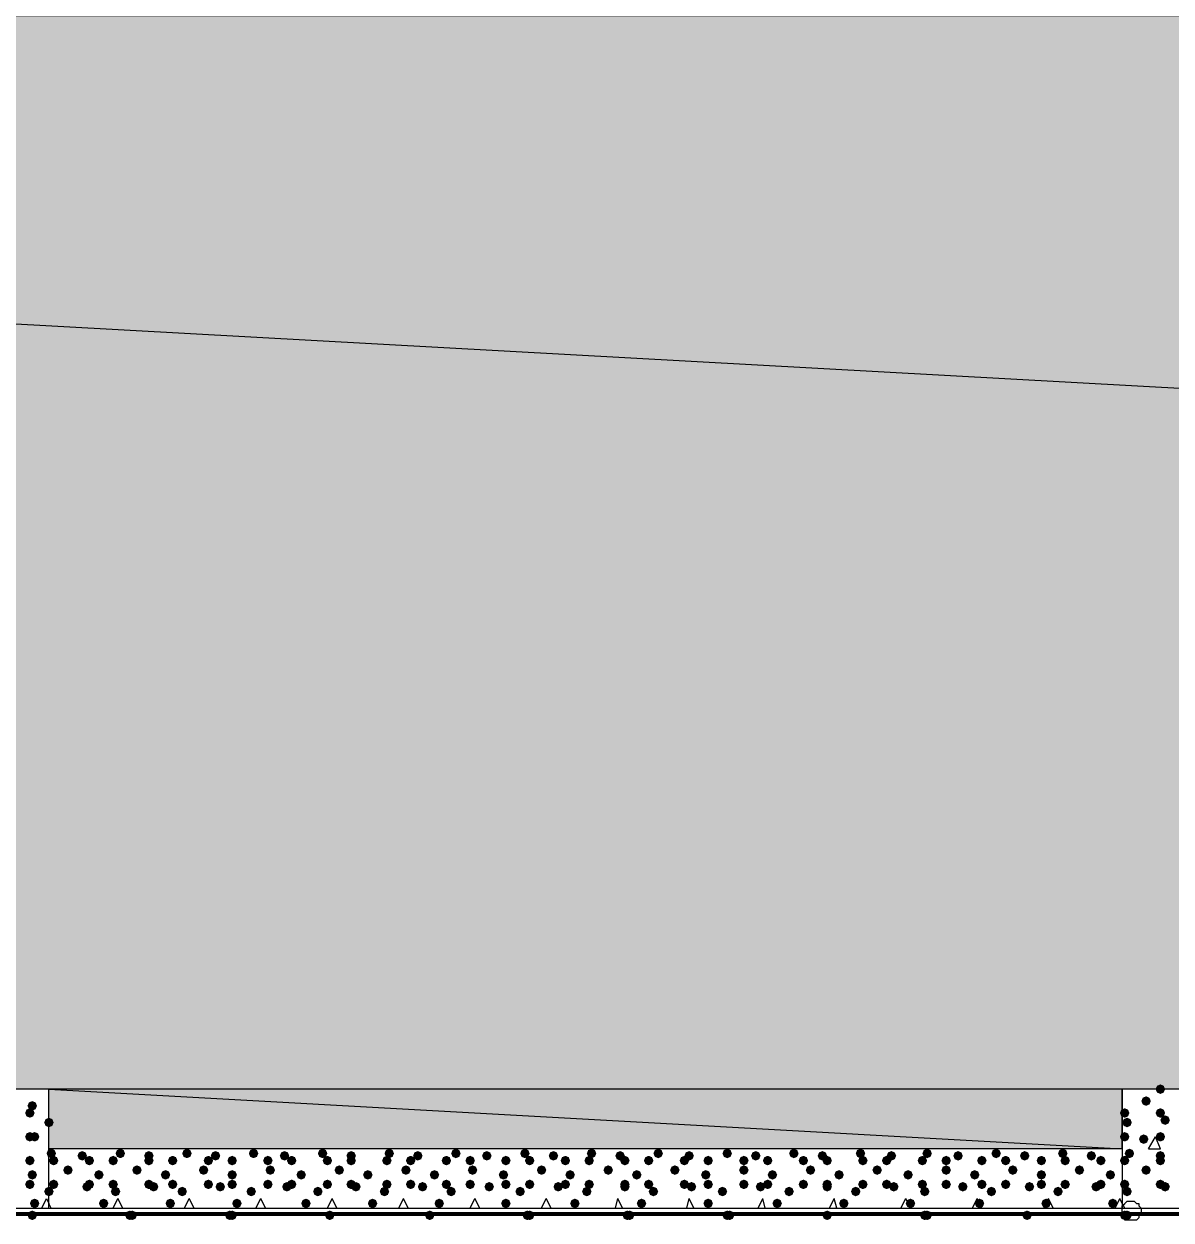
# Model space of a CAD drawing. Header units: millimetres. Extents: x 0 to 420, y 0 to 297.
# Drawn here: x 139.21 to 159.62, y 84.33 to 105.6 of the extents above; entities that cross this region are included whole.
import ezdxf

# ---------------------------------------------------------------- set-up
doc = ezdxf.new("R2010")
doc.units = ezdxf.units.MM
doc.layers.get('0').update_dxf_attribs({"linetype": 'CONTINUOUS'})

msp = doc.modelspace()

# ---------------------------------------------------------------- hatches: boundary and pattern name
at = {"true_color": 0x000008}
h = msp.add_hatch(color=0, dxfattribs=at)
h.paths.add_polyline_path([(385.826, 105.748667), (39.708667, 105.748667), (385.826, 86.656333)], flags=0)
h.paths.add_polyline_path([(39.708667, 105.748667), (385.826, 86.656333), (39.708667, 86.656333)], flags=0)
h = msp.add_hatch(color=0, dxfattribs=at)
h.paths.add_polyline_path([(158.75, 86.656333), (139.657667, 86.656333), (158.75, 85.598)], flags=0)
h.paths.add_polyline_path([(139.657667, 86.656333), (158.75, 85.598), (139.657667, 85.598)], flags=0)
at = {"true_color": 0x000007}
for points in [[(159.512, 86.656333), (159.487129, 86.596537), (159.427333, 86.571667), (159.367538, 86.596537), (159.342667, 86.656333), (159.367537, 86.716129), (159.427333, 86.741), (159.487129, 86.716129)], [(139.446, 86.36), (139.421129, 86.300204), (139.361333, 86.275333), (139.301537, 86.300204), (139.276667, 86.36), (139.301537, 86.419796), (139.361333, 86.444667), (139.421129, 86.419796)], [(159.258, 86.444667), (159.233129, 86.384871), (159.173333, 86.36), (159.113538, 86.384871), (159.088667, 86.444667), (159.113537, 86.504462), (159.173333, 86.529333), (159.233129, 86.504463)], [(139.403667, 86.233), (139.378796, 86.173204), (139.319, 86.148333), (139.259204, 86.173204), (139.234333, 86.233), (139.259204, 86.292796), (139.319, 86.317667), (139.378796, 86.292796)], [(158.877, 86.233), (158.852129, 86.173204), (158.792333, 86.148333), (158.732538, 86.173204), (158.707667, 86.233), (158.732537, 86.292796), (158.792333, 86.317667), (158.852129, 86.292796)], [(159.512, 86.233), (159.487129, 86.173204), (159.427333, 86.148333), (159.367538, 86.173204), (159.342667, 86.233), (159.367537, 86.292796), (159.427333, 86.317667), (159.487129, 86.292796)], [(159.596667, 86.106), (159.571796, 86.046204), (159.512, 86.021333), (159.452204, 86.046204), (159.427333, 86.106), (159.452204, 86.165796), (159.512, 86.190667), (159.571796, 86.165796)], [(139.742333, 86.063667), (139.717463, 86.003871), (139.657667, 85.979), (139.597871, 86.003871), (139.573, 86.063667), (139.597871, 86.123462), (139.657667, 86.148333), (139.717462, 86.123463)], [(158.919333, 86.063667), (158.894463, 86.003871), (158.834667, 85.979), (158.774871, 86.003871), (158.75, 86.063667), (158.774871, 86.123462), (158.834667, 86.148333), (158.894462, 86.123463)], [(139.403667, 85.809667), (139.378796, 85.749871), (139.319, 85.725), (139.259204, 85.749871), (139.234333, 85.809667), (139.259204, 85.869462), (139.319, 85.894333), (139.378796, 85.869463)], [(139.488333, 85.809667), (139.463463, 85.749871), (139.403667, 85.725), (139.343871, 85.749871), (139.319, 85.809667), (139.343871, 85.869462), (139.403667, 85.894333), (139.463462, 85.869463)], [(158.877, 85.809667), (158.852129, 85.749871), (158.792333, 85.725), (158.732538, 85.749871), (158.707667, 85.809667), (158.732537, 85.869462), (158.792333, 85.894333), (158.852129, 85.869463)], [(159.215667, 85.767333), (159.190796, 85.707538), (159.131, 85.682667), (159.071204, 85.707538), (159.046333, 85.767333), (159.071204, 85.827129), (159.131, 85.852), (159.190796, 85.827129)], [(159.512, 85.809667), (159.487129, 85.749871), (159.427333, 85.725), (159.367538, 85.749871), (159.342667, 85.809667), (159.367537, 85.869462), (159.427333, 85.894333), (159.487129, 85.869463)], [(158.961667, 85.513333), (158.936796, 85.453537), (158.877, 85.428667), (158.817204, 85.453537), (158.792333, 85.513333), (158.817204, 85.573129), (158.877, 85.598), (158.936796, 85.573129)], [(159.512, 85.471), (159.487129, 85.411204), (159.427333, 85.386333), (159.367538, 85.411204), (159.342667, 85.471), (159.367537, 85.530796), (159.427333, 85.555667), (159.487129, 85.530796)], [(139.403667, 85.386333), (139.378796, 85.326537), (139.319, 85.301667), (139.259204, 85.326537), (139.234333, 85.386333), (139.259204, 85.446129), (139.319, 85.471), (139.378796, 85.446129)], [(158.877, 85.386333), (158.852129, 85.326537), (158.792333, 85.301667), (158.732538, 85.326537), (158.707667, 85.386333), (158.732537, 85.446129), (158.792333, 85.471), (158.852129, 85.446129)], [(159.512, 85.386333), (159.487129, 85.326537), (159.427333, 85.301667), (159.367538, 85.326537), (159.342667, 85.386333), (159.367537, 85.446129), (159.427333, 85.471), (159.487129, 85.446129)], [(139.446, 85.132333), (139.421129, 85.072538), (139.361333, 85.047667), (139.301537, 85.072538), (139.276667, 85.132333), (139.301537, 85.192129), (139.361333, 85.217), (139.421129, 85.192129)], [(159.258, 85.217), (159.233129, 85.157204), (159.173333, 85.132333), (159.113538, 85.157204), (159.088667, 85.217), (159.113537, 85.276796), (159.173333, 85.301667), (159.233129, 85.276796)], [(139.403667, 84.963), (139.378796, 84.903204), (139.319, 84.878333), (139.259204, 84.903204), (139.234333, 84.963), (139.259204, 85.022796), (139.319, 85.047667), (139.378796, 85.022796)], [(139.742333, 84.836), (139.717463, 84.776204), (139.657667, 84.751333), (139.597871, 84.776204), (139.573, 84.836), (139.597871, 84.895796), (139.657667, 84.920667), (139.717462, 84.895796)], [(158.877, 84.963), (158.852129, 84.903204), (158.792333, 84.878333), (158.732538, 84.903204), (158.707667, 84.963), (158.732537, 85.022796), (158.792333, 85.047667), (158.852129, 85.022796)], [(158.919333, 84.836), (158.894463, 84.776204), (158.834667, 84.751333), (158.774871, 84.776204), (158.75, 84.836), (158.774871, 84.895796), (158.834667, 84.920667), (158.894462, 84.895796)], [(159.512, 84.963), (159.487129, 84.903204), (159.427333, 84.878333), (159.367538, 84.903204), (159.342667, 84.963), (159.367537, 85.022796), (159.427333, 85.047667), (159.487129, 85.022796)], [(159.596667, 84.920667), (159.571796, 84.860871), (159.512, 84.836), (159.452204, 84.860871), (159.427333, 84.920667), (159.452204, 84.980462), (159.512, 85.005333), (159.571796, 84.980463)], [(139.488333, 84.624333), (139.463463, 84.564537), (139.403667, 84.539667), (139.343871, 84.564537), (139.319, 84.624333), (139.343871, 84.684129), (139.403667, 84.709), (139.463462, 84.684129)]]:
    msp.add_hatch(color=0, dxfattribs=at).paths.add_polyline_path(points, flags=0)
at = {"true_color": 0x000008}
for points in [[(139.784667, 85.513333), (139.759796, 85.453537), (139.7, 85.428667), (139.640204, 85.453537), (139.615333, 85.513333), (139.640204, 85.573129), (139.7, 85.598), (139.759796, 85.573129)], [(140.335, 85.471), (140.310129, 85.411204), (140.250333, 85.386333), (140.190538, 85.411204), (140.165667, 85.471), (140.190537, 85.530796), (140.250333, 85.555667), (140.310129, 85.530796)], [(141.012333, 85.513333), (140.987462, 85.453537), (140.927667, 85.428667), (140.867871, 85.453537), (140.843, 85.513333), (140.867871, 85.573129), (140.927667, 85.598), (140.987462, 85.573129)], [(141.520333, 85.471), (141.495463, 85.411204), (141.435667, 85.386333), (141.375871, 85.411204), (141.351, 85.471), (141.375871, 85.530796), (141.435667, 85.555667), (141.495462, 85.530796)], [(142.197667, 85.513333), (142.172796, 85.453537), (142.113, 85.428667), (142.053204, 85.453537), (142.028333, 85.513333), (142.053204, 85.573129), (142.113, 85.598), (142.172796, 85.573129)], [(142.705667, 85.471), (142.680796, 85.411204), (142.621, 85.386333), (142.561204, 85.411204), (142.536333, 85.471), (142.561204, 85.530796), (142.621, 85.555667), (142.680796, 85.530796)], [(143.383, 85.513333), (143.358129, 85.453537), (143.298333, 85.428667), (143.238537, 85.453537), (143.213667, 85.513333), (143.238537, 85.573129), (143.298333, 85.598), (143.358129, 85.573129)], [(143.933333, 85.471), (143.908463, 85.411204), (143.848667, 85.386333), (143.788871, 85.411204), (143.764, 85.471), (143.788871, 85.530796), (143.848667, 85.555667), (143.908462, 85.530796)], [(144.610667, 85.513333), (144.585796, 85.453537), (144.526, 85.428667), (144.466204, 85.453537), (144.441333, 85.513333), (144.466204, 85.573129), (144.526, 85.598), (144.585796, 85.573129)], [(145.118667, 85.471), (145.093796, 85.411204), (145.034, 85.386333), (144.974204, 85.411204), (144.949333, 85.471), (144.974204, 85.530796), (145.034, 85.555667), (145.093796, 85.530796)], [(145.796, 85.513333), (145.771129, 85.453537), (145.711333, 85.428667), (145.651538, 85.453537), (145.626667, 85.513333), (145.651537, 85.573129), (145.711333, 85.598), (145.771129, 85.573129)], [(146.304, 85.471), (146.279129, 85.411204), (146.219333, 85.386333), (146.159538, 85.411204), (146.134667, 85.471), (146.159537, 85.530796), (146.219333, 85.555667), (146.279129, 85.530796)], [(146.981333, 85.513333), (146.956462, 85.453537), (146.896667, 85.428667), (146.836871, 85.453537), (146.812, 85.513333), (146.836871, 85.573129), (146.896667, 85.598), (146.956462, 85.573129)], [(147.531667, 85.471), (147.506796, 85.411204), (147.447, 85.386333), (147.387204, 85.411204), (147.362333, 85.471), (147.387204, 85.530796), (147.447, 85.555667), (147.506796, 85.530796)], [(148.209, 85.513333), (148.184129, 85.453537), (148.124333, 85.428667), (148.064538, 85.453537), (148.039667, 85.513333), (148.064537, 85.573129), (148.124333, 85.598), (148.184129, 85.573129)], [(148.717, 85.471), (148.692129, 85.411204), (148.632333, 85.386333), (148.572538, 85.411204), (148.547667, 85.471), (148.572537, 85.530796), (148.632333, 85.555667), (148.692129, 85.530796)], [(149.394333, 85.513333), (149.369463, 85.453537), (149.309667, 85.428667), (149.249871, 85.453537), (149.225, 85.513333), (149.249871, 85.573129), (149.309667, 85.598), (149.369462, 85.573129)], [(149.902333, 85.471), (149.877462, 85.411204), (149.817667, 85.386333), (149.757871, 85.411204), (149.733, 85.471), (149.757871, 85.530796), (149.817667, 85.555667), (149.877462, 85.530796)], [(150.579667, 85.513333), (150.554796, 85.453537), (150.495, 85.428667), (150.435204, 85.453537), (150.410333, 85.513333), (150.435204, 85.573129), (150.495, 85.598), (150.554796, 85.573129)], [(151.13, 85.471), (151.105129, 85.411204), (151.045333, 85.386333), (150.985538, 85.411204), (150.960667, 85.471), (150.985537, 85.530796), (151.045333, 85.555667), (151.105129, 85.530796)], [(151.807333, 85.513333), (151.782463, 85.453537), (151.722667, 85.428667), (151.662871, 85.453537), (151.638, 85.513333), (151.662871, 85.573129), (151.722667, 85.598), (151.782462, 85.573129)], [(152.315333, 85.471), (152.290462, 85.411204), (152.230667, 85.386333), (152.170871, 85.411204), (152.146, 85.471), (152.170871, 85.530796), (152.230667, 85.555667), (152.290462, 85.530796)], [(152.992667, 85.513333), (152.967796, 85.453537), (152.908, 85.428667), (152.848204, 85.453537), (152.823333, 85.513333), (152.848204, 85.573129), (152.908, 85.598), (152.967796, 85.573129)], [(153.500667, 85.471), (153.475796, 85.411204), (153.416, 85.386333), (153.356204, 85.411204), (153.331333, 85.471), (153.356204, 85.530796), (153.416, 85.555667), (153.475796, 85.530796)], [(154.178, 85.513333), (154.153129, 85.453537), (154.093333, 85.428667), (154.033537, 85.453537), (154.008667, 85.513333), (154.033537, 85.573129), (154.093333, 85.598), (154.153129, 85.573129)], [(154.728333, 85.471), (154.703463, 85.411204), (154.643667, 85.386333), (154.583871, 85.411204), (154.559, 85.471), (154.583871, 85.530796), (154.643667, 85.555667), (154.703462, 85.530796)], [(155.363333, 85.513333), (155.338462, 85.453537), (155.278667, 85.428667), (155.218871, 85.453537), (155.194, 85.513333), (155.218871, 85.573129), (155.278667, 85.598), (155.338462, 85.573129)], [(155.913667, 85.471), (155.888796, 85.411204), (155.829, 85.386333), (155.769204, 85.411204), (155.744333, 85.471), (155.769204, 85.530796), (155.829, 85.555667), (155.888796, 85.530796)], [(156.591, 85.513333), (156.566129, 85.453537), (156.506333, 85.428667), (156.446538, 85.453537), (156.421667, 85.513333), (156.446537, 85.573129), (156.506333, 85.598), (156.566129, 85.573129)], [(157.099, 85.471), (157.074129, 85.411204), (157.014333, 85.386333), (156.954538, 85.411204), (156.929667, 85.471), (156.954537, 85.530796), (157.014333, 85.555667), (157.074129, 85.530796)], [(157.776333, 85.513333), (157.751463, 85.453537), (157.691667, 85.428667), (157.631871, 85.453537), (157.607, 85.513333), (157.631871, 85.573129), (157.691667, 85.598), (157.751462, 85.573129)], [(158.284333, 85.471), (158.259462, 85.411204), (158.199667, 85.386333), (158.139871, 85.411204), (158.115, 85.471), (158.139871, 85.530796), (158.199667, 85.555667), (158.259462, 85.530796)], [(139.827, 85.386333), (139.802129, 85.326537), (139.742333, 85.301667), (139.682538, 85.326537), (139.657667, 85.386333), (139.682537, 85.446129), (139.742333, 85.471), (139.802129, 85.446129)], [(140.462, 85.386333), (140.437129, 85.326537), (140.377333, 85.301667), (140.317538, 85.326537), (140.292667, 85.386333), (140.317537, 85.446129), (140.377333, 85.471), (140.437129, 85.446129)], [(140.885333, 85.386333), (140.860463, 85.326537), (140.800667, 85.301667), (140.740871, 85.326537), (140.716, 85.386333), (140.740871, 85.446129), (140.800667, 85.471), (140.860462, 85.446129)], [(141.520333, 85.386333), (141.495463, 85.326537), (141.435667, 85.301667), (141.375871, 85.326537), (141.351, 85.386333), (141.375871, 85.446129), (141.435667, 85.471), (141.495462, 85.446129)], [(141.943667, 85.386333), (141.918796, 85.326537), (141.859, 85.301667), (141.799204, 85.326537), (141.774333, 85.386333), (141.799204, 85.446129), (141.859, 85.471), (141.918796, 85.446129)], [(142.578667, 85.386333), (142.553796, 85.326537), (142.494, 85.301667), (142.434204, 85.326537), (142.409333, 85.386333), (142.434204, 85.446129), (142.494, 85.471), (142.553796, 85.446129)], [(143.002, 85.386333), (142.977129, 85.326537), (142.917333, 85.301667), (142.857538, 85.326537), (142.832667, 85.386333), (142.857537, 85.446129), (142.917333, 85.471), (142.977129, 85.446129)], [(143.637, 85.386333), (143.612129, 85.326537), (143.552333, 85.301667), (143.492538, 85.326537), (143.467667, 85.386333), (143.492537, 85.446129), (143.552333, 85.471), (143.612129, 85.446129)], [(144.060333, 85.386333), (144.035463, 85.326537), (143.975667, 85.301667), (143.915871, 85.326537), (143.891, 85.386333), (143.915871, 85.446129), (143.975667, 85.471), (144.035462, 85.446129)], [(144.695333, 85.386333), (144.670463, 85.326537), (144.610667, 85.301667), (144.550871, 85.326537), (144.526, 85.386333), (144.550871, 85.446129), (144.610667, 85.471), (144.670462, 85.446129)], [(145.118667, 85.386333), (145.093796, 85.326537), (145.034, 85.301667), (144.974204, 85.326537), (144.949333, 85.386333), (144.974204, 85.446129), (145.034, 85.471), (145.093796, 85.446129)], [(145.753667, 85.386333), (145.728796, 85.326537), (145.669, 85.301667), (145.609204, 85.326537), (145.584333, 85.386333), (145.609204, 85.446129), (145.669, 85.471), (145.728796, 85.446129)], [(146.177, 85.386333), (146.152129, 85.326537), (146.092333, 85.301667), (146.032538, 85.326537), (146.007667, 85.386333), (146.032537, 85.446129), (146.092333, 85.471), (146.152129, 85.446129)], [(146.812, 85.386333), (146.787129, 85.326537), (146.727333, 85.301667), (146.667538, 85.326537), (146.642667, 85.386333), (146.667537, 85.446129), (146.727333, 85.471), (146.787129, 85.446129)], [(147.235333, 85.386333), (147.210463, 85.326537), (147.150667, 85.301667), (147.090871, 85.326537), (147.066, 85.386333), (147.090871, 85.446129), (147.150667, 85.471), (147.210462, 85.446129)], [(147.870333, 85.386333), (147.845463, 85.326537), (147.785667, 85.301667), (147.725871, 85.326537), (147.701, 85.386333), (147.725871, 85.446129), (147.785667, 85.471), (147.845462, 85.446129)], [(148.293667, 85.386333), (148.268796, 85.326537), (148.209, 85.301667), (148.149204, 85.326537), (148.124333, 85.386333), (148.149204, 85.446129), (148.209, 85.471), (148.268796, 85.446129)], [(148.928667, 85.386333), (148.903796, 85.326537), (148.844, 85.301667), (148.784204, 85.326537), (148.759333, 85.386333), (148.784204, 85.446129), (148.844, 85.471), (148.903796, 85.446129)], [(149.352, 85.386333), (149.327129, 85.326537), (149.267333, 85.301667), (149.207538, 85.326537), (149.182667, 85.386333), (149.207537, 85.446129), (149.267333, 85.471), (149.327129, 85.446129)], [(149.987, 85.386333), (149.962129, 85.326537), (149.902333, 85.301667), (149.842538, 85.326537), (149.817667, 85.386333), (149.842537, 85.446129), (149.902333, 85.471), (149.962129, 85.446129)], [(150.410333, 85.386333), (150.385463, 85.326537), (150.325667, 85.301667), (150.265871, 85.326537), (150.241, 85.386333), (150.265871, 85.446129), (150.325667, 85.471), (150.385462, 85.446129)], [(151.045333, 85.386333), (151.020463, 85.326537), (150.960667, 85.301667), (150.900871, 85.326537), (150.876, 85.386333), (150.900871, 85.446129), (150.960667, 85.471), (151.020462, 85.446129)], [(151.468667, 85.386333), (151.443796, 85.326537), (151.384, 85.301667), (151.324204, 85.326537), (151.299333, 85.386333), (151.324204, 85.446129), (151.384, 85.471), (151.443796, 85.446129)], [(152.103667, 85.386333), (152.078796, 85.326537), (152.019, 85.301667), (151.959204, 85.326537), (151.934333, 85.386333), (151.959204, 85.446129), (152.019, 85.471), (152.078796, 85.446129)], [(152.527, 85.386333), (152.502129, 85.326537), (152.442333, 85.301667), (152.382538, 85.326537), (152.357667, 85.386333), (152.382537, 85.446129), (152.442333, 85.471), (152.502129, 85.446129)], [(153.162, 85.386333), (153.137129, 85.326537), (153.077333, 85.301667), (153.017538, 85.326537), (152.992667, 85.386333), (153.017537, 85.446129), (153.077333, 85.471), (153.137129, 85.446129)], [(153.585333, 85.386333), (153.560463, 85.326537), (153.500667, 85.301667), (153.440871, 85.326537), (153.416, 85.386333), (153.440871, 85.446129), (153.500667, 85.471), (153.560462, 85.446129)], [(154.220333, 85.386333), (154.195463, 85.326537), (154.135667, 85.301667), (154.075871, 85.326537), (154.051, 85.386333), (154.075871, 85.446129), (154.135667, 85.471), (154.195462, 85.446129)], [(154.643667, 85.386333), (154.618796, 85.326537), (154.559, 85.301667), (154.499204, 85.326537), (154.474333, 85.386333), (154.499204, 85.446129), (154.559, 85.471), (154.618796, 85.446129)], [(155.278667, 85.386333), (155.253796, 85.326537), (155.194, 85.301667), (155.134204, 85.326537), (155.109333, 85.386333), (155.134204, 85.446129), (155.194, 85.471), (155.253796, 85.446129)], [(155.702, 85.386333), (155.677129, 85.326537), (155.617333, 85.301667), (155.557538, 85.326537), (155.532667, 85.386333), (155.557537, 85.446129), (155.617333, 85.471), (155.677129, 85.446129)], [(156.337, 85.386333), (156.312129, 85.326537), (156.252333, 85.301667), (156.192538, 85.326537), (156.167667, 85.386333), (156.192537, 85.446129), (156.252333, 85.471), (156.312129, 85.446129)], [(156.760333, 85.386333), (156.735463, 85.326537), (156.675667, 85.301667), (156.615871, 85.326537), (156.591, 85.386333), (156.615871, 85.446129), (156.675667, 85.471), (156.735462, 85.446129)], [(157.395333, 85.386333), (157.370463, 85.326537), (157.310667, 85.301667), (157.250871, 85.326537), (157.226, 85.386333), (157.250871, 85.446129), (157.310667, 85.471), (157.370462, 85.446129)], [(157.818667, 85.386333), (157.793796, 85.326537), (157.734, 85.301667), (157.674204, 85.326537), (157.649333, 85.386333), (157.674204, 85.446129), (157.734, 85.471), (157.793796, 85.446129)], [(158.453667, 85.386333), (158.428796, 85.326537), (158.369, 85.301667), (158.309204, 85.326537), (158.284333, 85.386333), (158.309204, 85.446129), (158.369, 85.471), (158.428796, 85.446129)], [(140.081, 85.217), (140.056129, 85.157204), (139.996333, 85.132333), (139.936538, 85.157204), (139.911667, 85.217), (139.936537, 85.276796), (139.996333, 85.301667), (140.056129, 85.276796)], [(140.631333, 85.132333), (140.606462, 85.072538), (140.546667, 85.047667), (140.486871, 85.072538), (140.462, 85.132333), (140.486871, 85.192129), (140.546667, 85.217), (140.606462, 85.192129)], [(141.308667, 85.217), (141.283796, 85.157204), (141.224, 85.132333), (141.164204, 85.157204), (141.139333, 85.217), (141.164204, 85.276796), (141.224, 85.301667), (141.283796, 85.276796)], [(141.816667, 85.132333), (141.791796, 85.072538), (141.732, 85.047667), (141.672204, 85.072538), (141.647333, 85.132333), (141.672204, 85.192129), (141.732, 85.217), (141.791796, 85.192129)], [(142.494, 85.217), (142.469129, 85.157204), (142.409333, 85.132333), (142.349538, 85.157204), (142.324667, 85.217), (142.349537, 85.276796), (142.409333, 85.301667), (142.469129, 85.276796)], [(143.002, 85.132333), (142.977129, 85.072538), (142.917333, 85.047667), (142.857538, 85.072538), (142.832667, 85.132333), (142.857537, 85.192129), (142.917333, 85.217), (142.977129, 85.192129)], [(143.679333, 85.217), (143.654463, 85.157204), (143.594667, 85.132333), (143.534871, 85.157204), (143.51, 85.217), (143.534871, 85.276796), (143.594667, 85.301667), (143.654462, 85.276796)], [(144.229667, 85.132333), (144.204796, 85.072538), (144.145, 85.047667), (144.085204, 85.072538), (144.060333, 85.132333), (144.085204, 85.192129), (144.145, 85.217), (144.204796, 85.192129)], [(144.907, 85.217), (144.882129, 85.157204), (144.822333, 85.132333), (144.762538, 85.157204), (144.737667, 85.217), (144.762537, 85.276796), (144.822333, 85.301667), (144.882129, 85.276796)], [(145.415, 85.132333), (145.390129, 85.072538), (145.330333, 85.047667), (145.270538, 85.072538), (145.245667, 85.132333), (145.270537, 85.192129), (145.330333, 85.217), (145.390129, 85.192129)], [(146.092333, 85.217), (146.067462, 85.157204), (146.007667, 85.132333), (145.947871, 85.157204), (145.923, 85.217), (145.947871, 85.276796), (146.007667, 85.301667), (146.067462, 85.276796)], [(146.600333, 85.132333), (146.575463, 85.072538), (146.515667, 85.047667), (146.455871, 85.072538), (146.431, 85.132333), (146.455871, 85.192129), (146.515667, 85.217), (146.575462, 85.192129)], [(147.277667, 85.217), (147.252796, 85.157204), (147.193, 85.132333), (147.133204, 85.157204), (147.108333, 85.217), (147.133204, 85.276796), (147.193, 85.301667), (147.252796, 85.276796)], [(147.828, 85.132333), (147.803129, 85.072538), (147.743333, 85.047667), (147.683538, 85.072538), (147.658667, 85.132333), (147.683537, 85.192129), (147.743333, 85.217), (147.803129, 85.192129)], [(148.505333, 85.217), (148.480463, 85.157204), (148.420667, 85.132333), (148.360871, 85.157204), (148.336, 85.217), (148.360871, 85.276796), (148.420667, 85.301667), (148.480462, 85.276796)], [(149.013333, 85.132333), (148.988463, 85.072538), (148.928667, 85.047667), (148.868871, 85.072538), (148.844, 85.132333), (148.868871, 85.192129), (148.928667, 85.217), (148.988462, 85.192129)], [(149.690667, 85.217), (149.665796, 85.157204), (149.606, 85.132333), (149.546204, 85.157204), (149.521333, 85.217), (149.546204, 85.276796), (149.606, 85.301667), (149.665796, 85.276796)], [(150.198667, 85.132333), (150.173796, 85.072538), (150.114, 85.047667), (150.054204, 85.072538), (150.029333, 85.132333), (150.054204, 85.192129), (150.114, 85.217), (150.173796, 85.192129)], [(150.876, 85.217), (150.851129, 85.157204), (150.791333, 85.132333), (150.731538, 85.157204), (150.706667, 85.217), (150.731537, 85.276796), (150.791333, 85.301667), (150.851129, 85.276796)], [(151.426333, 85.132333), (151.401462, 85.072538), (151.341667, 85.047667), (151.281871, 85.072538), (151.257, 85.132333), (151.281871, 85.192129), (151.341667, 85.217), (151.401462, 85.192129)], [(152.103667, 85.217), (152.078796, 85.157204), (152.019, 85.132333), (151.959204, 85.157204), (151.934333, 85.217), (151.959204, 85.276796), (152.019, 85.301667), (152.078796, 85.276796)], [(152.611667, 85.132333), (152.586796, 85.072538), (152.527, 85.047667), (152.467204, 85.072538), (152.442333, 85.132333), (152.467204, 85.192129), (152.527, 85.217), (152.586796, 85.192129)], [(153.289, 85.217), (153.264129, 85.157204), (153.204333, 85.132333), (153.144538, 85.157204), (153.119667, 85.217), (153.144537, 85.276796), (153.204333, 85.301667), (153.264129, 85.276796)], [(153.797, 85.132333), (153.772129, 85.072538), (153.712333, 85.047667), (153.652538, 85.072538), (153.627667, 85.132333), (153.652537, 85.192129), (153.712333, 85.217), (153.772129, 85.192129)], [(154.474333, 85.217), (154.449463, 85.157204), (154.389667, 85.132333), (154.329871, 85.157204), (154.305, 85.217), (154.329871, 85.276796), (154.389667, 85.301667), (154.449462, 85.276796)], [(155.024667, 85.132333), (154.999796, 85.072538), (154.94, 85.047667), (154.880204, 85.072538), (154.855333, 85.132333), (154.880204, 85.192129), (154.94, 85.217), (154.999796, 85.192129)], [(155.702, 85.217), (155.677129, 85.157204), (155.617333, 85.132333), (155.557538, 85.157204), (155.532667, 85.217), (155.557537, 85.276796), (155.617333, 85.301667), (155.677129, 85.276796)], [(156.21, 85.132333), (156.185129, 85.072538), (156.125333, 85.047667), (156.065538, 85.072538), (156.040667, 85.132333), (156.065537, 85.192129), (156.125333, 85.217), (156.185129, 85.192129)], [(156.887333, 85.217), (156.862462, 85.157204), (156.802667, 85.132333), (156.742871, 85.157204), (156.718, 85.217), (156.742871, 85.276796), (156.802667, 85.301667), (156.862462, 85.276796)], [(157.395333, 85.132333), (157.370463, 85.072538), (157.310667, 85.047667), (157.250871, 85.072538), (157.226, 85.132333), (157.250871, 85.192129), (157.310667, 85.217), (157.370462, 85.192129)], [(158.072667, 85.217), (158.047796, 85.157204), (157.988, 85.132333), (157.928204, 85.157204), (157.903333, 85.217), (157.928204, 85.276796), (157.988, 85.301667), (158.047796, 85.276796)], [(158.623, 85.132333), (158.598129, 85.072538), (158.538333, 85.047667), (158.478538, 85.072538), (158.453667, 85.132333), (158.478537, 85.192129), (158.538333, 85.217), (158.598129, 85.192129)], [(139.827, 84.963), (139.802129, 84.903204), (139.742333, 84.878333), (139.682538, 84.903204), (139.657667, 84.963), (139.682537, 85.022796), (139.742333, 85.047667), (139.802129, 85.022796)], [(140.419667, 84.920667), (140.394796, 84.860871), (140.335, 84.836), (140.275204, 84.860871), (140.250333, 84.920667), (140.275204, 84.980462), (140.335, 85.005333), (140.394796, 84.980463)], [(140.462, 84.963), (140.437129, 84.903204), (140.377333, 84.878333), (140.317538, 84.903204), (140.292667, 84.963), (140.317537, 85.022796), (140.377333, 85.047667), (140.437129, 85.022796)], [(140.885333, 84.963), (140.860463, 84.903204), (140.800667, 84.878333), (140.740871, 84.903204), (140.716, 84.963), (140.740871, 85.022796), (140.800667, 85.047667), (140.860462, 85.022796)], [(140.927667, 84.836), (140.902796, 84.776204), (140.843, 84.751333), (140.783204, 84.776204), (140.758333, 84.836), (140.783204, 84.895796), (140.843, 84.920667), (140.902796, 84.895796)], [(141.520333, 84.963), (141.495463, 84.903204), (141.435667, 84.878333), (141.375871, 84.903204), (141.351, 84.963), (141.375871, 85.022796), (141.435667, 85.047667), (141.495462, 85.022796)], [(141.605, 84.920667), (141.580129, 84.860871), (141.520333, 84.836), (141.460537, 84.860871), (141.435667, 84.920667), (141.460537, 84.980462), (141.520333, 85.005333), (141.580129, 84.980463)], [(141.943667, 84.963), (141.918796, 84.903204), (141.859, 84.878333), (141.799204, 84.903204), (141.774333, 84.963), (141.799204, 85.022796), (141.859, 85.047667), (141.918796, 85.022796)], [(142.113, 84.836), (142.088129, 84.776204), (142.028333, 84.751333), (141.968538, 84.776204), (141.943667, 84.836), (141.968537, 84.895796), (142.028333, 84.920667), (142.088129, 84.895796)], [(142.578667, 84.963), (142.553796, 84.903204), (142.494, 84.878333), (142.434204, 84.903204), (142.409333, 84.963), (142.434204, 85.022796), (142.494, 85.047667), (142.553796, 85.022796)], [(142.790333, 84.920667), (142.765463, 84.860871), (142.705667, 84.836), (142.645871, 84.860871), (142.621, 84.920667), (142.645871, 84.980462), (142.705667, 85.005333), (142.765462, 84.980463)], [(143.002, 84.963), (142.977129, 84.903204), (142.917333, 84.878333), (142.857538, 84.903204), (142.832667, 84.963), (142.857537, 85.022796), (142.917333, 85.047667), (142.977129, 85.022796)], [(143.340667, 84.836), (143.315796, 84.776204), (143.256, 84.751333), (143.196204, 84.776204), (143.171333, 84.836), (143.196204, 84.895796), (143.256, 84.920667), (143.315796, 84.895796)], [(143.637, 84.963), (143.612129, 84.903204), (143.552333, 84.878333), (143.492538, 84.903204), (143.467667, 84.963), (143.492537, 85.022796), (143.552333, 85.047667), (143.612129, 85.022796)], [(143.975667, 84.920667), (143.950796, 84.860871), (143.891, 84.836), (143.831204, 84.860871), (143.806333, 84.920667), (143.831204, 84.980462), (143.891, 85.005333), (143.950796, 84.980463)], [(144.060333, 84.963), (144.035463, 84.903204), (143.975667, 84.878333), (143.915871, 84.903204), (143.891, 84.963), (143.915871, 85.022796), (143.975667, 85.047667), (144.035462, 85.022796)], [(144.526, 84.836), (144.501129, 84.776204), (144.441333, 84.751333), (144.381538, 84.776204), (144.356667, 84.836), (144.381537, 84.895796), (144.441333, 84.920667), (144.501129, 84.895796)], [(144.695333, 84.963), (144.670463, 84.903204), (144.610667, 84.878333), (144.550871, 84.903204), (144.526, 84.963), (144.550871, 85.022796), (144.610667, 85.047667), (144.670462, 85.022796)], [(145.118667, 84.963), (145.093796, 84.903204), (145.034, 84.878333), (144.974204, 84.903204), (144.949333, 84.963), (144.974204, 85.022796), (145.034, 85.047667), (145.093796, 85.022796)], [(145.203333, 84.920667), (145.178462, 84.860871), (145.118667, 84.836), (145.058871, 84.860871), (145.034, 84.920667), (145.058871, 84.980462), (145.118667, 85.005333), (145.178462, 84.980463)], [(145.711333, 84.836), (145.686462, 84.776204), (145.626667, 84.751333), (145.566871, 84.776204), (145.542, 84.836), (145.566871, 84.895796), (145.626667, 84.920667), (145.686462, 84.895796)], [(145.753667, 84.963), (145.728796, 84.903204), (145.669, 84.878333), (145.609204, 84.903204), (145.584333, 84.963), (145.609204, 85.022796), (145.669, 85.047667), (145.728796, 85.022796)], [(146.177, 84.963), (146.152129, 84.903204), (146.092333, 84.878333), (146.032538, 84.903204), (146.007667, 84.963), (146.032537, 85.022796), (146.092333, 85.047667), (146.152129, 85.022796)], [(146.388667, 84.920667), (146.363796, 84.860871), (146.304, 84.836), (146.244204, 84.860871), (146.219333, 84.920667), (146.244204, 84.980462), (146.304, 85.005333), (146.363796, 84.980463)], [(146.812, 84.963), (146.787129, 84.903204), (146.727333, 84.878333), (146.667538, 84.903204), (146.642667, 84.963), (146.667537, 85.022796), (146.727333, 85.047667), (146.787129, 85.022796)], [(146.896667, 84.836), (146.871796, 84.776204), (146.812, 84.751333), (146.752204, 84.776204), (146.727333, 84.836), (146.752204, 84.895796), (146.812, 84.920667), (146.871796, 84.895796)], [(147.235333, 84.963), (147.210463, 84.903204), (147.150667, 84.878333), (147.090871, 84.903204), (147.066, 84.963), (147.090871, 85.022796), (147.150667, 85.047667), (147.210462, 85.022796)], [(147.574, 84.920667), (147.549129, 84.860871), (147.489333, 84.836), (147.429538, 84.860871), (147.404667, 84.920667), (147.429537, 84.980462), (147.489333, 85.005333), (147.549129, 84.980463)], [(147.870333, 84.963), (147.845463, 84.903204), (147.785667, 84.878333), (147.725871, 84.903204), (147.701, 84.963), (147.725871, 85.022796), (147.785667, 85.047667), (147.845462, 85.022796)], [(148.124333, 84.836), (148.099463, 84.776204), (148.039667, 84.751333), (147.979871, 84.776204), (147.955, 84.836), (147.979871, 84.895796), (148.039667, 84.920667), (148.099462, 84.895796)], [(148.293667, 84.963), (148.268796, 84.903204), (148.209, 84.878333), (148.149204, 84.903204), (148.124333, 84.963), (148.149204, 85.022796), (148.209, 85.047667), (148.268796, 85.022796)], [(148.801667, 84.920667), (148.776796, 84.860871), (148.717, 84.836), (148.657204, 84.860871), (148.632333, 84.920667), (148.657204, 84.980462), (148.717, 85.005333), (148.776796, 84.980463)], [(148.928667, 84.963), (148.903796, 84.903204), (148.844, 84.878333), (148.784204, 84.903204), (148.759333, 84.963), (148.784204, 85.022796), (148.844, 85.047667), (148.903796, 85.022796)], [(149.309667, 84.836), (149.284796, 84.776204), (149.225, 84.751333), (149.165204, 84.776204), (149.140333, 84.836), (149.165204, 84.895796), (149.225, 84.920667), (149.284796, 84.895796)], [(149.352, 84.963), (149.327129, 84.903204), (149.267333, 84.878333), (149.207538, 84.903204), (149.182667, 84.963), (149.207537, 85.022796), (149.267333, 85.047667), (149.327129, 85.022796)], [(149.987, 84.963), (149.962129, 84.903204), (149.902333, 84.878333), (149.842538, 84.903204), (149.817667, 84.963), (149.842537, 85.022796), (149.902333, 85.047667), (149.962129, 85.022796)], [(149.987, 84.920667), (149.962129, 84.860871), (149.902333, 84.836), (149.842538, 84.860871), (149.817667, 84.920667), (149.842537, 84.980462), (149.902333, 85.005333), (149.962129, 84.980463)], [(150.410333, 84.963), (150.385463, 84.903204), (150.325667, 84.878333), (150.265871, 84.903204), (150.241, 84.963), (150.265871, 85.022796), (150.325667, 85.047667), (150.385462, 85.022796)], [(150.495, 84.836), (150.470129, 84.776204), (150.410333, 84.751333), (150.350538, 84.776204), (150.325667, 84.836), (150.350537, 84.895796), (150.410333, 84.920667), (150.470129, 84.895796)], [(151.045333, 84.963), (151.020463, 84.903204), (150.960667, 84.878333), (150.900871, 84.903204), (150.876, 84.963), (150.900871, 85.022796), (150.960667, 85.047667), (151.020462, 85.022796)], [(151.172333, 84.920667), (151.147462, 84.860871), (151.087667, 84.836), (151.027871, 84.860871), (151.003, 84.920667), (151.027871, 84.980462), (151.087667, 85.005333), (151.147462, 84.980463)], [(151.468667, 84.963), (151.443796, 84.903204), (151.384, 84.878333), (151.324204, 84.903204), (151.299333, 84.963), (151.324204, 85.022796), (151.384, 85.047667), (151.443796, 85.022796)], [(151.722667, 84.836), (151.697796, 84.776204), (151.638, 84.751333), (151.578204, 84.776204), (151.553333, 84.836), (151.578204, 84.895796), (151.638, 84.920667), (151.697796, 84.895796)], [(152.103667, 84.963), (152.078796, 84.903204), (152.019, 84.878333), (151.959204, 84.903204), (151.934333, 84.963), (151.959204, 85.022796), (152.019, 85.047667), (152.078796, 85.022796)], [(152.4, 84.920667), (152.375129, 84.860871), (152.315333, 84.836), (152.255538, 84.860871), (152.230667, 84.920667), (152.255537, 84.980462), (152.315333, 85.005333), (152.375129, 84.980463)], [(152.527, 84.963), (152.502129, 84.903204), (152.442333, 84.878333), (152.382538, 84.903204), (152.357667, 84.963), (152.382537, 85.022796), (152.442333, 85.047667), (152.502129, 85.022796)], [(152.908, 84.836), (152.883129, 84.776204), (152.823333, 84.751333), (152.763537, 84.776204), (152.738667, 84.836), (152.763537, 84.895796), (152.823333, 84.920667), (152.883129, 84.895796)], [(153.162, 84.963), (153.137129, 84.903204), (153.077333, 84.878333), (153.017538, 84.903204), (152.992667, 84.963), (153.017537, 85.022796), (153.077333, 85.047667), (153.137129, 85.022796)], [(153.585333, 84.963), (153.560463, 84.903204), (153.500667, 84.878333), (153.440871, 84.903204), (153.416, 84.963), (153.440871, 85.022796), (153.500667, 85.047667), (153.560462, 85.022796)], [(153.585333, 84.920667), (153.560463, 84.860871), (153.500667, 84.836), (153.440871, 84.860871), (153.416, 84.920667), (153.440871, 84.980462), (153.500667, 85.005333), (153.560462, 84.980463)], [(154.093333, 84.836), (154.068463, 84.776204), (154.008667, 84.751333), (153.948871, 84.776204), (153.924, 84.836), (153.948871, 84.895796), (154.008667, 84.920667), (154.068462, 84.895796)], [(154.220333, 84.963), (154.195463, 84.903204), (154.135667, 84.878333), (154.075871, 84.903204), (154.051, 84.963), (154.075871, 85.022796), (154.135667, 85.047667), (154.195462, 85.022796)], [(154.643667, 84.963), (154.618796, 84.903204), (154.559, 84.878333), (154.499204, 84.903204), (154.474333, 84.963), (154.499204, 85.022796), (154.559, 85.047667), (154.618796, 85.022796)], [(154.770667, 84.920667), (154.745796, 84.860871), (154.686, 84.836), (154.626204, 84.860871), (154.601333, 84.920667), (154.626204, 84.980462), (154.686, 85.005333), (154.745796, 84.980463)], [(155.278667, 84.963), (155.253796, 84.903204), (155.194, 84.878333), (155.134204, 84.903204), (155.109333, 84.963), (155.134204, 85.022796), (155.194, 85.047667), (155.253796, 85.022796)], [(155.321, 84.836), (155.296129, 84.776204), (155.236333, 84.751333), (155.176538, 84.776204), (155.151667, 84.836), (155.176537, 84.895796), (155.236333, 84.920667), (155.296129, 84.895796)], [(155.702, 84.963), (155.677129, 84.903204), (155.617333, 84.878333), (155.557538, 84.903204), (155.532667, 84.963), (155.557537, 85.022796), (155.617333, 85.047667), (155.677129, 85.022796)], [(155.998333, 84.920667), (155.973462, 84.860871), (155.913667, 84.836), (155.853871, 84.860871), (155.829, 84.920667), (155.853871, 84.980462), (155.913667, 85.005333), (155.973462, 84.980463)], [(156.337, 84.963), (156.312129, 84.903204), (156.252333, 84.878333), (156.192538, 84.903204), (156.167667, 84.963), (156.192537, 85.022796), (156.252333, 85.047667), (156.312129, 85.022796)], [(156.506333, 84.836), (156.481462, 84.776204), (156.421667, 84.751333), (156.361871, 84.776204), (156.337, 84.836), (156.361871, 84.895796), (156.421667, 84.920667), (156.481462, 84.895796)], [(156.760333, 84.963), (156.735463, 84.903204), (156.675667, 84.878333), (156.615871, 84.903204), (156.591, 84.963), (156.615871, 85.022796), (156.675667, 85.047667), (156.735462, 85.022796)], [(157.183667, 84.920667), (157.158796, 84.860871), (157.099, 84.836), (157.039204, 84.860871), (157.014333, 84.920667), (157.039204, 84.980462), (157.099, 85.005333), (157.158796, 84.980463)], [(157.395333, 84.963), (157.370463, 84.903204), (157.310667, 84.878333), (157.250871, 84.903204), (157.226, 84.963), (157.250871, 85.022796), (157.310667, 85.047667), (157.370462, 85.022796)], [(157.691667, 84.836), (157.666796, 84.776204), (157.607, 84.751333), (157.547204, 84.776204), (157.522333, 84.836), (157.547204, 84.895796), (157.607, 84.920667), (157.666796, 84.895796)], [(157.818667, 84.963), (157.793796, 84.903204), (157.734, 84.878333), (157.674204, 84.903204), (157.649333, 84.963), (157.674204, 85.022796), (157.734, 85.047667), (157.793796, 85.022796)], [(158.369, 84.920667), (158.344129, 84.860871), (158.284333, 84.836), (158.224538, 84.860871), (158.199667, 84.920667), (158.224537, 84.980462), (158.284333, 85.005333), (158.344129, 84.980463)], [(158.453667, 84.963), (158.428796, 84.903204), (158.369, 84.878333), (158.309204, 84.903204), (158.284333, 84.963), (158.309204, 85.022796), (158.369, 85.047667), (158.428796, 85.022796)], [(140.716, 84.624333), (140.691129, 84.564537), (140.631333, 84.539667), (140.571538, 84.564537), (140.546667, 84.624333), (140.571537, 84.684129), (140.631333, 84.709), (140.691129, 84.684129)], [(141.901333, 84.624333), (141.876463, 84.564537), (141.816667, 84.539667), (141.756871, 84.564537), (141.732, 84.624333), (141.756871, 84.684129), (141.816667, 84.709), (141.876462, 84.684129)], [(143.086667, 84.624333), (143.061796, 84.564537), (143.002, 84.539667), (142.942204, 84.564537), (142.917333, 84.624333), (142.942204, 84.684129), (143.002, 84.709), (143.061796, 84.684129)], [(144.314333, 84.624333), (144.289463, 84.564537), (144.229667, 84.539667), (144.169871, 84.564537), (144.145, 84.624333), (144.169871, 84.684129), (144.229667, 84.709), (144.289462, 84.684129)], [(145.499667, 84.624333), (145.474796, 84.564537), (145.415, 84.539667), (145.355204, 84.564537), (145.330333, 84.624333), (145.355204, 84.684129), (145.415, 84.709), (145.474796, 84.684129)], [(146.685, 84.624333), (146.660129, 84.564537), (146.600333, 84.539667), (146.540538, 84.564537), (146.515667, 84.624333), (146.540537, 84.684129), (146.600333, 84.709), (146.660129, 84.684129)], [(147.870333, 84.624333), (147.845463, 84.564537), (147.785667, 84.539667), (147.725871, 84.564537), (147.701, 84.624333), (147.725871, 84.684129), (147.785667, 84.709), (147.845462, 84.684129)], [(149.098, 84.624333), (149.073129, 84.564537), (149.013333, 84.539667), (148.953537, 84.564537), (148.928667, 84.624333), (148.953537, 84.684129), (149.013333, 84.709), (149.073129, 84.684129)], [(150.283333, 84.624333), (150.258463, 84.564537), (150.198667, 84.539667), (150.138871, 84.564537), (150.114, 84.624333), (150.138871, 84.684129), (150.198667, 84.709), (150.258462, 84.684129)], [(151.468667, 84.624333), (151.443796, 84.564537), (151.384, 84.539667), (151.324204, 84.564537), (151.299333, 84.624333), (151.324204, 84.684129), (151.384, 84.709), (151.443796, 84.684129)], [(152.696333, 84.624333), (152.671462, 84.564537), (152.611667, 84.539667), (152.551871, 84.564537), (152.527, 84.624333), (152.551871, 84.684129), (152.611667, 84.709), (152.671462, 84.684129)], [(153.881667, 84.624333), (153.856796, 84.564537), (153.797, 84.539667), (153.737204, 84.564537), (153.712333, 84.624333), (153.737204, 84.684129), (153.797, 84.709), (153.856796, 84.684129)], [(155.067, 84.624333), (155.042129, 84.564537), (154.982333, 84.539667), (154.922538, 84.564537), (154.897667, 84.624333), (154.922537, 84.684129), (154.982333, 84.709), (155.042129, 84.684129)], [(156.294667, 84.624333), (156.269796, 84.564537), (156.21, 84.539667), (156.150204, 84.564537), (156.125333, 84.624333), (156.150204, 84.684129), (156.21, 84.709), (156.269796, 84.684129)], [(157.48, 84.624333), (157.455129, 84.564537), (157.395333, 84.539667), (157.335538, 84.564537), (157.310667, 84.624333), (157.335537, 84.684129), (157.395333, 84.709), (157.455129, 84.684129)], [(158.665333, 84.624333), (158.640463, 84.564537), (158.580667, 84.539667), (158.520871, 84.564537), (158.496, 84.624333), (158.520871, 84.684129), (158.580667, 84.709), (158.640462, 84.684129)]]:
    msp.add_hatch(color=0, dxfattribs=at).paths.add_polyline_path(points, flags=0)
at = {"true_color": 0x0000fe}
for points in [[(139.446, 84.412667), (139.421129, 84.352871), (139.361333, 84.328), (139.301537, 84.352871), (139.276667, 84.412667), (139.301537, 84.472462), (139.361333, 84.497333), (139.421129, 84.472463)], [(139.446, 84.412667), (139.421129, 84.352871), (139.361333, 84.328), (139.301537, 84.352871), (139.276667, 84.412667), (139.301537, 84.472462), (139.361333, 84.497333), (139.421129, 84.472463)], [(141.181667, 84.412667), (141.156796, 84.352871), (141.097, 84.328), (141.037204, 84.352871), (141.012333, 84.412667), (141.037204, 84.472462), (141.097, 84.497333), (141.156796, 84.472463)], [(141.224, 84.412667), (141.199129, 84.352871), (141.139333, 84.328), (141.079537, 84.352871), (141.054667, 84.412667), (141.079537, 84.472462), (141.139333, 84.497333), (141.199129, 84.472463)], [(142.959667, 84.412667), (142.934796, 84.352871), (142.875, 84.328), (142.815204, 84.352871), (142.790333, 84.412667), (142.815204, 84.472462), (142.875, 84.497333), (142.934796, 84.472463)], [(143.002, 84.412667), (142.977129, 84.352871), (142.917333, 84.328), (142.857538, 84.352871), (142.832667, 84.412667), (142.857537, 84.472462), (142.917333, 84.497333), (142.977129, 84.472463)], [(144.737667, 84.412667), (144.712796, 84.352871), (144.653, 84.328), (144.593204, 84.352871), (144.568333, 84.412667), (144.593204, 84.472462), (144.653, 84.497333), (144.712796, 84.472463)], [(144.737667, 84.412667), (144.712796, 84.352871), (144.653, 84.328), (144.593204, 84.352871), (144.568333, 84.412667), (144.593204, 84.472462), (144.653, 84.497333), (144.712796, 84.472463)], [(146.515667, 84.412667), (146.490796, 84.352871), (146.431, 84.328), (146.371204, 84.352871), (146.346333, 84.412667), (146.371204, 84.472462), (146.431, 84.497333), (146.490796, 84.472463)], [(146.515667, 84.412667), (146.490796, 84.352871), (146.431, 84.328), (146.371204, 84.352871), (146.346333, 84.412667), (146.371204, 84.472462), (146.431, 84.497333), (146.490796, 84.472463)], [(148.251333, 84.412667), (148.226462, 84.352871), (148.166667, 84.328), (148.106871, 84.352871), (148.082, 84.412667), (148.106871, 84.472462), (148.166667, 84.497333), (148.226462, 84.472463)], [(148.293667, 84.412667), (148.268796, 84.352871), (148.209, 84.328), (148.149204, 84.352871), (148.124333, 84.412667), (148.149204, 84.472462), (148.209, 84.497333), (148.268796, 84.472463)], [(150.029333, 84.412667), (150.004462, 84.352871), (149.944667, 84.328), (149.884871, 84.352871), (149.86, 84.412667), (149.884871, 84.472462), (149.944667, 84.497333), (150.004462, 84.472463)], [(150.071667, 84.412667), (150.046796, 84.352871), (149.987, 84.328), (149.927204, 84.352871), (149.902333, 84.412667), (149.927204, 84.472462), (149.987, 84.497333), (150.046796, 84.472463)], [(151.807333, 84.412667), (151.782463, 84.352871), (151.722667, 84.328), (151.662871, 84.352871), (151.638, 84.412667), (151.662871, 84.472462), (151.722667, 84.497333), (151.782462, 84.472463)], [(151.849667, 84.412667), (151.824796, 84.352871), (151.765, 84.328), (151.705204, 84.352871), (151.680333, 84.412667), (151.705204, 84.472462), (151.765, 84.497333), (151.824796, 84.472463)], [(153.585333, 84.412667), (153.560463, 84.352871), (153.500667, 84.328), (153.440871, 84.352871), (153.416, 84.412667), (153.440871, 84.472462), (153.500667, 84.497333), (153.560462, 84.472463)], [(153.585333, 84.412667), (153.560463, 84.352871), (153.500667, 84.328), (153.440871, 84.352871), (153.416, 84.412667), (153.440871, 84.472462), (153.500667, 84.497333), (153.560462, 84.472463)], [(155.321, 84.412667), (155.296129, 84.352871), (155.236333, 84.328), (155.176538, 84.352871), (155.151667, 84.412667), (155.176537, 84.472462), (155.236333, 84.497333), (155.296129, 84.472463)], [(155.363333, 84.412667), (155.338462, 84.352871), (155.278667, 84.328), (155.218871, 84.352871), (155.194, 84.412667), (155.218871, 84.472462), (155.278667, 84.497333), (155.338462, 84.472463)], [(157.141333, 84.412667), (157.116462, 84.352871), (157.056667, 84.328), (156.996871, 84.352871), (156.972, 84.412667), (156.996871, 84.472462), (157.056667, 84.497333), (157.116462, 84.472463)], [(157.141333, 84.412667), (157.116462, 84.352871), (157.056667, 84.328), (156.996871, 84.352871), (156.972, 84.412667), (156.996871, 84.472462), (157.056667, 84.497333), (157.116462, 84.472463)], [(158.877, 84.412667), (158.852129, 84.352871), (158.792333, 84.328), (158.732538, 84.352871), (158.707667, 84.412667), (158.732537, 84.472462), (158.792333, 84.497333), (158.852129, 84.472463)], [(158.919333, 84.412667), (158.894463, 84.352871), (158.834667, 84.328), (158.774871, 84.352871), (158.75, 84.412667), (158.774871, 84.472462), (158.834667, 84.497333), (158.894462, 84.472463)]]:
    msp.add_hatch(color=0, dxfattribs=at).paths.add_polyline_path(points, flags=0)
at = {"true_color": 0x000007}
h = msp.add_hatch(color=0, dxfattribs=at)
h.paths.add_polyline_path([(386.969, 84.455), (38.565667, 84.455), (386.969, 84.412667)], flags=0)
h.paths.add_polyline_path([(38.565667, 84.455), (386.969, 84.412667), (38.565667, 84.412667)], flags=0)

# ---------------------------------------------------------------- linework, layer by layer
at = {"color": 0, "true_color": 0x000008}
for points in [[(385.826, 105.748667), (39.708667, 105.748667), (385.826, 86.656333)], [(39.708667, 105.748667), (385.826, 86.656333), (39.708667, 86.656333)], [(158.75, 86.656333), (139.657667, 86.656333), (158.75, 85.598)], [(139.657667, 86.656333), (158.75, 85.598), (139.657667, 85.598)]]:
    msp.add_lwpolyline(points, close=True, dxfattribs=at)
at = {"color": 0, "true_color": 0x000007}
for points in [[(137.541, 86.656333), (137.541, 84.539667), (139.657667, 84.539667), (139.657667, 86.656333)], [(158.75, 86.656333), (158.75, 84.539667), (160.866667, 84.539667), (160.866667, 86.656333)], [(158.75, 84.497333), (158.75, 84.539667), (158.75, 84.582), (158.792333, 84.624333), (158.834667, 84.666667), (158.877, 84.666667), (158.919333, 84.666667), (158.961667, 84.666667), (159.004, 84.624333), (159.046333, 84.624333), (159.046333, 84.582), (159.088667, 84.539667), (159.088667, 84.497333), (159.088667, 84.455), (159.046333, 84.412667), (159.046333, 84.370333), (159.004, 84.328), (158.961667, 84.328), (158.919333, 84.328), (158.877, 84.328), (158.834667, 84.328), (158.792333, 84.328), (158.792333, 84.370333), (158.75, 84.370333), (158.75, 84.412667), (158.75, 84.455)], [(386.969, 84.455), (38.565667, 84.455), (386.969, 84.412667)], [(38.565667, 84.455), (386.969, 84.412667), (38.565667, 84.412667)]]:
    msp.add_lwpolyline(points, close=True, dxfattribs=at)
for points in [[(159.215667, 85.598), (159.342667, 85.809667)], [(159.427333, 85.598), (159.342667, 85.809667)], [(158.75, 85.598), (139.657667, 85.598)], [(159.215667, 85.598), (159.427333, 85.598)], [(139.530667, 84.539667), (139.615333, 84.709), (139.657667, 84.624333)], [(139.657667, 84.539667), (158.75, 84.539667)], [(158.792333, 84.539667), (158.75, 84.624333)], [(387.053667, 84.412667), (38.481, 84.412667)], [(387.011333, 84.412667), (38.523333, 84.412667), (387.011333, 84.412667), (38.523333, 84.412667)], [(38.523333, 84.412667), (387.011333, 84.412667), (38.523333, 84.412667), (387.011333, 84.412667)], [(387.011333, 84.412667), (38.523333, 84.412667)], [(38.523333, 84.412667), (38.565667, 84.412667), (386.969, 84.412667), (387.011333, 84.412667)], [(386.969, 84.455), (38.565667, 84.455)]]:
    msp.add_lwpolyline(points, dxfattribs=at)
at = {"color": 0, "true_color": 0x000008}
for points in [[(140.800667, 84.539667), (140.885333, 84.709)], [(140.97, 84.539667), (140.885333, 84.709)], [(142.070667, 84.539667), (142.155333, 84.709)], [(142.24, 84.539667), (142.155333, 84.709)], [(143.340667, 84.539667), (143.425333, 84.709)], [(143.51, 84.539667), (143.425333, 84.709)], [(144.610667, 84.539667), (144.695333, 84.709)], [(144.78, 84.539667), (144.695333, 84.709)], [(145.880667, 84.539667), (145.965333, 84.709)], [(146.05, 84.539667), (145.965333, 84.709)], [(147.150667, 84.539667), (147.235333, 84.709)], [(147.32, 84.539667), (147.235333, 84.709)], [(148.420667, 84.539667), (148.505333, 84.709)], [(148.59, 84.539667), (148.505333, 84.709)], [(149.733, 84.539667), (149.775333, 84.709)], [(149.86, 84.539667), (149.775333, 84.709)], [(151.003, 84.539667), (151.045333, 84.709)], [(151.13, 84.539667), (151.045333, 84.709)], [(152.273, 84.539667), (152.357667, 84.709)], [(152.4, 84.539667), (152.357667, 84.709)], [(153.543, 84.539667), (153.627667, 84.709)], [(153.67, 84.539667), (153.627667, 84.709)], [(154.813, 84.539667), (154.897667, 84.709)], [(154.982333, 84.539667), (154.897667, 84.709)], [(156.083, 84.539667), (156.167667, 84.709)], [(156.252333, 84.539667), (156.167667, 84.709)], [(157.353, 84.539667), (157.437667, 84.709)], [(157.522333, 84.539667), (157.437667, 84.709)], [(158.623, 84.539667), (158.707667, 84.709)], [(158.75, 84.624333), (158.707667, 84.709)], [(139.7, 84.539667), (139.657667, 84.624333)]]:
    msp.add_lwpolyline(points, dxfattribs=at)

doc.saveas('drawing.dxf')
